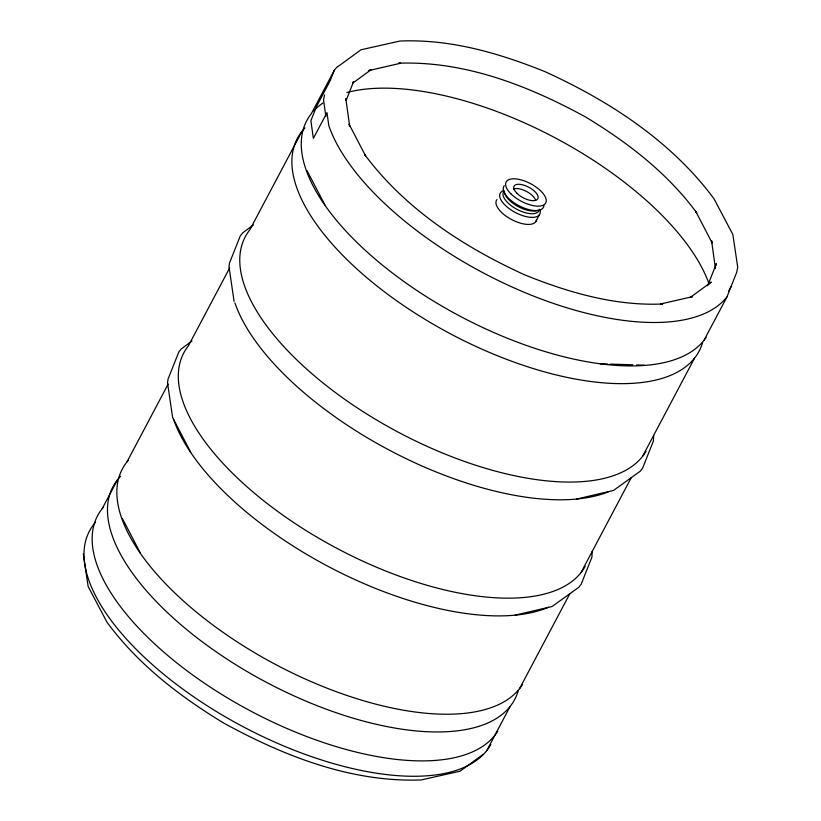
<?xml version="1.0" encoding="UTF-8"?>
<svg xmlns="http://www.w3.org/2000/svg" width="821" height="821" viewBox="0 0 821 821"><rect width="100%" height="100%" fill="white"/><g stroke="black" fill="none" stroke-linecap="round" stroke-linejoin="round"><path stroke-width="1.23" d="M345.744 100.367L345.826 98.653L349.705 126.526L349.099 124.238L365.612 155.959L364.483 154.317C405.081 208.996 463.598 246.988 524.865 274.932C568.686 292.615 615.011 306.069 662.711 304.006L660.556 304.006L692.565 296.638L690.235 297.448L711.263 282.085L709.159 283.666M324.531 94.938L323.546 99.957L325.845 116.469M715.553 265.994L716.425 263.551L707.62 285.77M337.38 66.778A227.304 101.065 27.9 0 0 334.301 70.288L330.114 80.869L316.465 106.627L310.892 120.697L313.355 138.38L326.994 112.61L328.81 125.623A227.304 101.065 27.9 0 0 520.021 290.511A227.304 101.065 27.9 0 0 726.965 296.935L736.724 272.285L737.72 267.266L732.855 234.498L713.962 198.713C671.198 141.12 609.572 101.106 545.041 71.673C498.901 53.057 450.103 38.885 399.868 41.05L360.942 49.794L337.944 66.604M346.226 100.162L353.646 81.453L352.609 82.859M102.184 508.681L117.506 479.751M126.886 462.028L168.182 384.033M229.654 267.944L188.337 345.959A227.304 101.065 27.9 0 0 328.441 543.748A227.304 101.065 27.9 0 0 585.188 566.316M301.923 131.442L249.81 229.859A227.304 101.065 27.9 0 0 388.672 426.961A227.304 101.065 27.9 0 0 646.035 451.304M334.301 70.288L311.313 113.719A227.304 101.065 27.9 0 0 447.702 309.435A227.304 101.065 27.9 0 0 706.193 337.298M535.744 221.639L539.335 214.856M728.73 290.962L731.101 286.478M486.699 750.712L510.159 706.399M519.549 688.665L569.815 593.727M581.001 572.606L631.287 477.617M642.474 456.507L694.576 358.089M703.966 340.356L726.965 296.935M353.009 82.942L371.02 69.775L368.691 70.585L400.71 63.217L398.554 63.217C464.778 60.795 528.231 85.692 585.465 116.921C627.644 142.423 667.35 172.913 696.783 212.906L695.654 211.264L712.166 242.995L711.561 240.697L715.44 268.57M253.412 224.975L242.647 232.897L240.286 235.935L229.521 262.956L228.997 266.712L234.088 301.379M191.94 341.074L181.174 348.997L178.814 352.035L168.048 379.056L167.525 382.822L172.615 417.479L190.78 452.371M483.056 754.396L460.058 771.206L421.132 779.95C351.378 782.495 284.548 756.274 224.277 723.393C179.861 696.526 138.031 664.415 107.038 622.287L88.145 586.502L83.28 553.734M576.568 499.055L613.523 490.435L640.257 471.192L642.617 468.155L653.372 441.134L653.68 435.469M515.095 615.155L552.051 606.534L578.784 587.302L581.145 584.254L591.9 557.233L592.198 551.579M600.182 363.795L607.725 364.031M610.239 364.103L632.868 364.811M636.634 364.924L644.177 365.16M306.982 170.532L324.87 204.881M122.565 518.841L140.442 553.19M539.879 209.406A22.393 9.955 27.9 0 1 516.317 212.998A22.393 9.955 27.9 0 1 502.934 190.862M539.356 209.304A20.063 8.918 27.9 0 1 517.866 209.807A20.063 8.918 27.9 0 1 503.848 191.478M313.581 111.061A227.304 101.065 27.9 0 1 322.838 103.107M346.873 92.537A227.304 101.065 27.9 0 1 554.586 137.538A227.304 101.065 27.9 0 1 709.087 283.974M702.643 342.398A227.304 101.065 27.9 0 1 447.496 332.228A227.304 101.065 27.9 0 1 305.002 127.932M518.225 690.707A227.304 101.065 27.9 0 1 263.079 680.537A227.304 101.065 27.9 0 1 120.584 476.242M543.892 205.64A22.393 9.955 27.9 0 1 519.909 206.204A22.393 9.955 27.9 0 1 504.248 185.741M537.858 210.309A20.063 8.918 27.9 0 1 516.963 205.907A20.063 8.918 27.9 0 1 504.392 190.995M522.454 684.55A227.304 101.065 27.9 0 1 262.279 657.169A227.304 101.065 27.9 0 1 128.374 460.242M548.469 607.253A227.304 101.065 27.9 0 1 337.862 571.416A227.304 101.065 27.9 0 1 173.467 419.018M608.895 491.594A227.304 101.065 27.9 0 1 398.401 454.844A227.304 101.065 27.9 0 1 234.939 302.918M497.752 731.203A227.304 101.065 27.9 0 1 237.577 703.833A227.304 101.065 27.9 0 1 103.672 506.896M513.464 189.015A13.434 5.973 27.9 0 1 525.912 191.129A13.434 5.973 27.9 0 1 535.631 200.139M490.886 744.411A227.304 101.065 27.9 0 1 231.902 720.612A227.304 101.065 27.9 0 1 95.523 522.279M536.565 219.484A22.393 9.955 27.9 0 1 512.571 220.049A22.393 9.955 27.9 0 1 496.921 199.585M516.881 193.233A13.434 5.973 27.9 0 0 537.539 199.175A13.434 5.973 27.9 0 0 523.388 185.012A13.434 5.973 27.9 0 0 516.881 193.233M510.847 193.746A22.393 9.955 27.9 0 0 545.277 203.639A22.393 9.955 27.9 0 0 521.694 180.045A22.393 9.955 27.9 0 0 510.847 193.746"/></g></svg>
